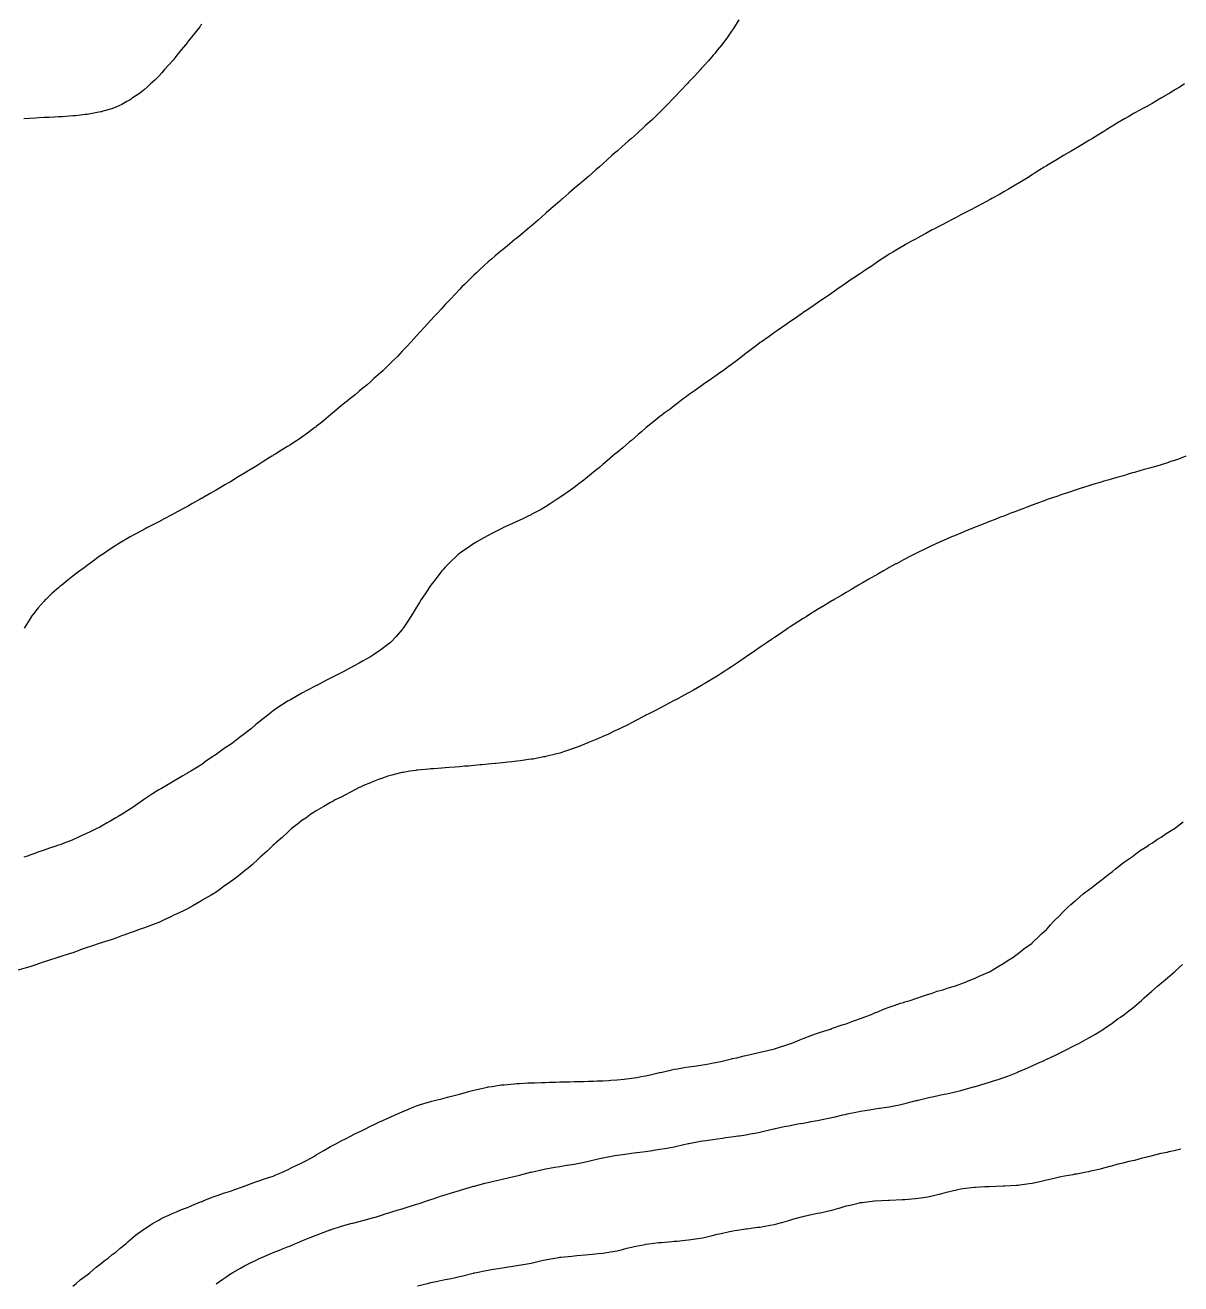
# Model space of a CAD drawing. Extents: x -717078 to -715000, y -984629 to -984000.
# Drawn here: x -715870.8 to -715790.1, y -984176.3 to -984088.4 of the extents above; entities that cross this region are included whole.
import ezdxf

# ---------------------------------------------------------------- set-up
doc = ezdxf.new("R2010")
doc.units = 0
doc.layers.add('buffer_B2_0_1_clip', color=7, linetype='Continuous')

msp = doc.modelspace()

# ---------------------------------------------------------------- linework, layer by layer
at = {"layer": 'buffer_B2_0_1_clip'}
for points in [[(-715858.5, -984088.328), (-715858.576, -984088.424), (-715858.638, -984088.5), (-715859.013, -984088.987), (-715859.12, -984089.12), (-715859.425, -984089.5), (-715859.457, -984089.543), (-715859.5, -984089.599), (-715859.899, -984090.101), (-715860.233, -984090.5), (-715860.349, -984090.651), (-715860.5, -984090.833), (-715860.809, -984091.191), (-715861.099, -984091.5), (-715861.282, -984091.718), (-715861.5, -984091.95), (-715861.774, -984092.226), (-715862.078, -984092.5), (-715862.288, -984092.712), (-715862.5, -984092.899), (-715862.837, -984093.163), (-715863.35, -984093.5), (-715863.436, -984093.564), (-715863.5, -984093.604), (-715863.725, -984093.725), (-715864.075, -984093.925), (-715864.5, -984094.121), (-715864.773, -984094.227), (-715865.409, -984094.409), (-715865.5, -984094.44), (-715865.547, -984094.453), (-715865.808, -984094.5), (-715866.385, -984094.615), (-715866.5, -984094.628), (-715866.637, -984094.637), (-715867.279, -984094.721), (-715867.5, -984094.734), (-715867.743, -984094.743), (-715868.212, -984094.788), (-715868.5, -984094.797), (-715868.808, -984094.808), (-715869.16, -984094.84), (-715869.5, -984094.851), (-715869.866, -984094.866), (-715870.111, -984094.889), (-715870.5, -984094.904), (-715870.926, -984094.926)], [(-715820.983, -984088.017), (-715821.287, -984088.5), (-715821.369, -984088.631), (-715821.5, -984088.818), (-715821.775, -984089.225), (-715821.977, -984089.5), (-715822.205, -984089.795), (-715822.5, -984090.148), (-715822.655, -984090.345), (-715822.785, -984090.5), (-715823.121, -984090.879), (-715823.5, -984091.295), (-715823.595, -984091.405), (-715823.679, -984091.5), (-715824.073, -984091.927), (-715824.5, -984092.386), (-715824.554, -984092.446), (-715824.603, -984092.5), (-715825.036, -984092.964), (-715825.5, -984093.452), (-715825.523, -984093.477), (-715825.545, -984093.5), (-715826.017, -984093.983), (-715826.5, -984094.466), (-715826.517, -984094.483), (-715826.535, -984094.5), (-715827.027, -984094.973), (-715827.5, -984095.409), (-715827.547, -984095.453), (-715827.598, -984095.5), (-715828.073, -984095.927), (-715828.5, -984096.3), (-715828.605, -984096.395), (-715828.723, -984096.5), (-715829.134, -984096.866), (-715829.5, -984097.186), (-715829.664, -984097.336), (-715829.85, -984097.5), (-715830.192, -984097.808), (-715830.5, -984098.074), (-715830.722, -984098.278), (-715830.976, -984098.5), (-715831.255, -984098.745), (-715831.5, -984098.952), (-715831.789, -984099.211), (-715832.128, -984099.5), (-715832.329, -984099.671), (-715832.5, -984099.81), (-715832.866, -984100.134), (-715833.294, -984100.5), (-715833.405, -984100.595), (-715833.5, -984100.676), (-715833.935, -984101.065), (-715834.438, -984101.5), (-715834.47, -984101.53), (-715834.5, -984101.555), (-715834.999, -984102.001), (-715835.011, -984102.011), (-715835.5, -984102.427), (-715835.539, -984102.461), (-715835.585, -984102.5), (-715836.08, -984102.92), (-715836.5, -984103.26), (-715836.629, -984103.371), (-715836.789, -984103.5), (-715837.18, -984103.82), (-715837.5, -984104.074), (-715837.729, -984104.271), (-715838.002, -984104.5), (-715838.27, -984104.73), (-715838.5, -984104.925), (-715838.8, -984105.2), (-715839.132, -984105.5), (-715839.32, -984105.68), (-715839.5, -984105.849), (-715839.824, -984106.176), (-715840.155, -984106.5), (-715840.324, -984106.676), (-715840.5, -984106.852), (-715840.811, -984107.189), (-715841.112, -984107.5), (-715841.298, -984107.702), (-715841.5, -984107.911), (-715841.779, -984108.221), (-715842.041, -984108.5), (-715842.259, -984108.741), (-715842.5, -984108.994), (-715842.737, -984109.263), (-715842.958, -984109.5), (-715843.215, -984109.785), (-715843.5, -984110.087), (-715843.694, -984110.306), (-715843.875, -984110.5), (-715844.174, -984110.826), (-715844.5, -984111.167), (-715844.659, -984111.341), (-715844.815, -984111.5), (-715845.153, -984111.847), (-715845.5, -984112.181), (-715845.659, -984112.341), (-715845.829, -984112.5), (-715846.177, -984112.823), (-715846.5, -984113.1), (-715846.708, -984113.292), (-715846.95, -984113.5), (-715847.248, -984113.752), (-715847.5, -984113.955), (-715847.794, -984114.206), (-715848.159, -984114.5), (-715848.347, -984114.653), (-715848.5, -984114.77), (-715848.896, -984115.104), (-715849.377, -984115.5), (-715849.5, -984115.605), (-715849.984, -984116.016), (-715850.141, -984116.141), (-715850.5, -984116.43), (-715850.539, -984116.461), (-715850.591, -984116.5), (-715851.105, -984116.895), (-715851.5, -984117.17), (-715851.695, -984117.305), (-715851.999, -984117.5), (-715852.303, -984117.697), (-715852.5, -984117.813), (-715852.92, -984118.08), (-715853.327, -984118.327), (-715853.5, -984118.433), (-715853.541, -984118.459), (-715853.608, -984118.5), (-715854.152, -984118.848), (-715854.5, -984119.067), (-715854.768, -984119.232), (-715855.219, -984119.5), (-715855.391, -984119.609), (-715855.5, -984119.675), (-715855.947, -984119.947), (-715856.013, -984119.987), (-715856.5, -984120.28), (-715856.639, -984120.361), (-715856.883, -984120.5), (-715857.266, -984120.734), (-715857.5, -984120.878), (-715857.897, -984121.103), (-715858.362, -984121.362), (-715858.5, -984121.44), (-715858.54, -984121.46), (-715858.614, -984121.5), (-715859.18, -984121.82), (-715859.5, -984122.002), (-715859.825, -984122.175), (-715860.428, -984122.5), (-715860.474, -984122.526), (-715860.5, -984122.542), (-715860.591, -984122.591), (-715861.122, -984122.878), (-715861.5, -984123.08), (-715861.777, -984123.223), (-715862.324, -984123.5), (-715862.438, -984123.562), (-715862.5, -984123.595), (-715862.707, -984123.707), (-715863.088, -984123.912), (-715863.5, -984124.135), (-715863.733, -984124.267), (-715864.134, -984124.5), (-715864.36, -984124.64), (-715864.5, -984124.731), (-715864.963, -984125.037), (-715865.188, -984125.188), (-715865.5, -984125.397), (-715865.561, -984125.439), (-715865.65, -984125.5), (-715866.139, -984125.861), (-715866.5, -984126.123), (-715866.716, -984126.284), (-715867.008, -984126.5), (-715867.285, -984126.715), (-715867.5, -984126.878), (-715867.845, -984127.155), (-715868.277, -984127.5), (-715868.4, -984127.6), (-715868.5, -984127.681), (-715868.93, -984128.07), (-715869.386, -984128.5), (-715869.444, -984128.556), (-715869.5, -984128.614), (-715869.913, -984129.087), (-715870.246, -984129.5), (-715870.353, -984129.647), (-715870.5, -984129.871), (-715870.744, -984130.256), (-715870.885, -984130.5)], [(-715789.883, -984092.5), (-715790.258, -984092.742), (-715790.5, -984092.896), (-715790.875, -984093.125), (-715791.475, -984093.475), (-715791.5, -984093.49), (-715791.506, -984093.494), (-715791.518, -984093.5), (-715792.138, -984093.862), (-715792.5, -984094.064), (-715792.779, -984094.221), (-715793.294, -984094.5), (-715793.426, -984094.574), (-715793.5, -984094.613), (-715793.773, -984094.773), (-715794.059, -984094.941), (-715794.5, -984095.196), (-715794.689, -984095.311), (-715795.006, -984095.5), (-715795.308, -984095.692), (-715795.5, -984095.811), (-715795.925, -984096.075), (-715796.298, -984096.298), (-715796.5, -984096.42), (-715796.55, -984096.45), (-715796.634, -984096.5), (-715797.169, -984096.831), (-715797.5, -984097.024), (-715797.797, -984097.203), (-715798.317, -984097.5), (-715798.432, -984097.568), (-715798.5, -984097.606), (-715798.77, -984097.77), (-715799.056, -984097.944), (-715799.5, -984098.209), (-715799.679, -984098.321), (-715799.973, -984098.5), (-715800.293, -984098.707), (-715800.5, -984098.838), (-715800.906, -984099.094), (-715801.378, -984099.378), (-715801.5, -984099.452), (-715801.53, -984099.47), (-715801.581, -984099.5), (-715802.153, -984099.847), (-715802.5, -984100.045), (-715802.79, -984100.21), (-715803.331, -984100.5), (-715803.439, -984100.561), (-715803.5, -984100.592), (-715803.7, -984100.7), (-715804.087, -984100.913), (-715804.5, -984101.128), (-715804.741, -984101.259), (-715805.21, -984101.5), (-715805.399, -984101.601), (-715805.5, -984101.651), (-715805.82, -984101.82), (-715806.054, -984101.946), (-715806.5, -984102.174), (-715806.712, -984102.288), (-715807.125, -984102.5), (-715807.369, -984102.631), (-715807.5, -984102.696), (-715807.933, -984102.933), (-715808.019, -984102.981), (-715808.5, -984103.235), (-715808.669, -984103.331), (-715808.977, -984103.5), (-715809.309, -984103.691), (-715809.5, -984103.794), (-715809.939, -984104.061), (-715810.241, -984104.241), (-715810.5, -984104.396), (-715810.563, -984104.437), (-715810.663, -984104.5), (-715811.163, -984104.837), (-715811.5, -984105.058), (-715811.763, -984105.237), (-715812.164, -984105.5), (-715812.362, -984105.638), (-715812.5, -984105.727), (-715812.957, -984106.043), (-715813.211, -984106.211), (-715813.5, -984106.404), (-715813.556, -984106.444), (-715813.64, -984106.5), (-715814.144, -984106.856), (-715814.5, -984107.101), (-715814.734, -984107.266), (-715815.084, -984107.5), (-715815.329, -984107.671), (-715815.5, -984107.782), (-715815.923, -984108.077), (-715816.388, -984108.388), (-715816.5, -984108.464), (-715816.521, -984108.479), (-715816.553, -984108.5), (-715817.106, -984108.894), (-715817.5, -984109.165), (-715817.695, -984109.305), (-715817.984, -984109.5), (-715818.286, -984109.714), (-715818.5, -984109.855), (-715818.874, -984110.126), (-715819.413, -984110.5), (-715819.463, -984110.537), (-715819.5, -984110.563), (-715819.769, -984110.769), (-715820.03, -984110.97), (-715820.5, -984111.323), (-715820.6, -984111.4), (-715820.735, -984111.5), (-715821.163, -984111.837), (-715821.5, -984112.091), (-715821.734, -984112.266), (-715822.071, -984112.5), (-715822.318, -984112.682), (-715822.5, -984112.805), (-715822.907, -984113.093), (-715823.477, -984113.477), (-715823.5, -984113.493), (-715823.504, -984113.496), (-715823.511, -984113.5), (-715824.081, -984113.919), (-715824.5, -984114.221), (-715824.661, -984114.339), (-715824.886, -984114.5), (-715825.231, -984114.769), (-715825.5, -984114.973), (-715825.798, -984115.202), (-715826.202, -984115.5), (-715826.367, -984115.633), (-715826.5, -984115.733), (-715826.923, -984116.077), (-715827.46, -984116.5), (-715827.481, -984116.519), (-715827.5, -984116.535), (-715827.769, -984116.769), (-715828.016, -984116.984), (-715828.5, -984117.388), (-715828.56, -984117.44), (-715828.633, -984117.5), (-715829.095, -984117.905), (-715829.5, -984118.237), (-715829.641, -984118.359), (-715829.811, -984118.5), (-715830.181, -984118.819), (-715830.5, -984119.083), (-715830.725, -984119.275), (-715831, -984119.5), (-715831.271, -984119.729), (-715831.823, -984120.177), (-715832.254, -984120.5), (-715832.393, -984120.607), (-715832.5, -984120.681), (-715832.976, -984121.024), (-715833.128, -984121.128), (-715833.5, -984121.384), (-715833.569, -984121.431), (-715833.676, -984121.5), (-715834.173, -984121.827), (-715834.5, -984122.032), (-715834.794, -984122.206), (-715835.347, -984122.5), (-715835.446, -984122.554), (-715835.5, -984122.58), (-715835.651, -984122.651), (-715836.117, -984122.883), (-715836.5, -984123.048), (-715836.801, -984123.199), (-715837.464, -984123.5), (-715837.488, -984123.512), (-715837.5, -984123.517), (-715837.534, -984123.534), (-715838.146, -984123.854), (-715838.5, -984124.025), (-715838.798, -984124.202), (-715839.329, -984124.5), (-715839.436, -984124.564), (-715839.5, -984124.601), (-715839.847, -984124.847), (-715840.026, -984124.974), (-715840.5, -984125.297), (-715840.61, -984125.39), (-715840.739, -984125.5), (-715841.128, -984125.872), (-715841.5, -984126.238), (-715841.624, -984126.376), (-715841.736, -984126.5), (-715842.063, -984126.937), (-715842.5, -984127.497), (-715842.501, -984127.499), (-715842.502, -984127.5), (-715842.507, -984127.507), (-715842.901, -984128.099), (-715843.171, -984128.5), (-715843.295, -984128.705), (-715843.5, -984129.041), (-715843.675, -984129.325), (-715843.788, -984129.5), (-715844.057, -984129.943), (-715844.283, -984130.283), (-715844.424, -984130.5), (-715844.456, -984130.544), (-715844.5, -984130.599), (-715844.919, -984131.081), (-715845.316, -984131.5), (-715845.415, -984131.585), (-715845.5, -984131.654), (-715845.989, -984132.011), (-715846.06, -984132.06), (-715846.5, -984132.364), (-715846.581, -984132.419), (-715846.706, -984132.5), (-715847.22, -984132.78), (-715847.5, -984132.941), (-715847.863, -984133.137), (-715848.465, -984133.465), (-715848.5, -984133.484), (-715848.51, -984133.49), (-715848.528, -984133.5), (-715849.177, -984133.823), (-715849.5, -984133.997), (-715849.833, -984134.167), (-715850.464, -984134.5), (-715850.488, -984134.512), (-715850.5, -984134.517), (-715850.536, -984134.536), (-715851.151, -984134.849), (-715851.5, -984135.043), (-715851.794, -984135.206), (-715852.294, -984135.5), (-715852.429, -984135.571), (-715852.5, -984135.611), (-715852.812, -984135.812), (-715853.043, -984135.957), (-715853.5, -984136.281), (-715853.627, -984136.373), (-715853.783, -984136.5), (-715854.191, -984136.809), (-715854.5, -984137.073), (-715854.738, -984137.262), (-715855.017, -984137.5), (-715855.29, -984137.71), (-715855.5, -984137.885), (-715855.855, -984138.145), (-715856.322, -984138.5), (-715856.43, -984138.57), (-715856.5, -984138.619), (-715856.872, -984138.872), (-715857.025, -984138.975), (-715857.5, -984139.323), (-715857.605, -984139.395), (-715857.749, -984139.5), (-715858.2, -984139.8), (-715858.5, -984140.013), (-715858.799, -984140.201), (-715859.268, -984140.5), (-715859.415, -984140.585), (-715859.5, -984140.634), (-715859.821, -984140.821), (-715860.048, -984140.952), (-715860.5, -984141.222), (-715860.674, -984141.326), (-715860.967, -984141.5), (-715861.309, -984141.691), (-715861.5, -984141.796), (-715861.929, -984142.071), (-715862.357, -984142.357), (-715862.5, -984142.452), (-715862.529, -984142.471), (-715862.569, -984142.5), (-715863.121, -984142.879), (-715863.5, -984143.141), (-715863.717, -984143.283), (-715864.06, -984143.5), (-715864.336, -984143.664), (-715864.5, -984143.758), (-715864.971, -984144.029), (-715865.106, -984144.106), (-715865.5, -984144.331), (-715865.61, -984144.39), (-715865.825, -984144.5), (-715866.279, -984144.721), (-715866.5, -984144.824), (-715866.962, -984145.038), (-715867.103, -984145.103), (-715867.5, -984145.286), (-715867.652, -984145.348), (-715868.048, -984145.5), (-715868.377, -984145.623), (-715868.5, -984145.666), (-715868.748, -984145.748), (-715869.124, -984145.876), (-715869.5, -984145.996), (-715869.87, -984146.13), (-715870.282, -984146.282), (-715870.5, -984146.362), (-715870.603, -984146.397), (-715870.912, -984146.5)], [(-715789.775, -984118.5), (-715790.302, -984118.698), (-715790.5, -984118.764), (-715790.893, -984118.893), (-715791.051, -984118.949), (-715791.5, -984119.087), (-715791.815, -984119.185), (-715792.325, -984119.325), (-715792.5, -984119.377), (-715792.594, -984119.406), (-715792.934, -984119.5), (-715793.371, -984119.629), (-715793.5, -984119.662), (-715793.729, -984119.729), (-715794.144, -984119.856), (-715794.5, -984119.954), (-715794.92, -984120.08), (-715795.14, -984120.14), (-715795.5, -984120.243), (-715795.695, -984120.305), (-715796.369, -984120.5), (-715796.468, -984120.532), (-715796.5, -984120.541), (-715796.56, -984120.56), (-715797.221, -984120.779), (-715797.5, -984120.865), (-715797.973, -984121.027), (-715798.053, -984121.053), (-715798.5, -984121.2), (-715798.721, -984121.279), (-715799.386, -984121.5), (-715799.47, -984121.53), (-715799.5, -984121.541), (-715799.564, -984121.564), (-715800.195, -984121.805), (-715800.5, -984121.912), (-715800.923, -984122.077), (-715801.164, -984122.164), (-715801.5, -984122.29), (-715801.651, -984122.349), (-715802.06, -984122.5), (-715802.374, -984122.626), (-715802.5, -984122.672), (-715802.784, -984122.784), (-715803.091, -984122.909), (-715803.5, -984123.063), (-715803.81, -984123.19), (-715804.421, -984123.421), (-715804.5, -984123.452), (-715804.534, -984123.466), (-715804.619, -984123.5), (-715805.236, -984123.764), (-715805.5, -984123.868), (-715805.942, -984124.058), (-715806.136, -984124.136), (-715806.5, -984124.286), (-715806.646, -984124.354), (-715806.983, -984124.5), (-715807.336, -984124.664), (-715807.5, -984124.735), (-715807.96, -984124.96), (-715808.013, -984124.987), (-715808.5, -984125.215), (-715808.686, -984125.314), (-715809.064, -984125.5), (-715809.347, -984125.653), (-715809.5, -984125.73), (-715809.993, -984126.007), (-715810.021, -984126.021), (-715810.5, -984126.276), (-715810.641, -984126.359), (-715810.901, -984126.5), (-715811.277, -984126.723), (-715811.5, -984126.845), (-715811.911, -984127.089), (-715812.305, -984127.305), (-715812.5, -984127.414), (-715812.553, -984127.447), (-715812.647, -984127.5), (-715813.177, -984127.823), (-715813.5, -984128.005), (-715813.805, -984128.195), (-715814.34, -984128.5), (-715814.439, -984128.561), (-715814.5, -984128.595), (-715814.752, -984128.752), (-715815.055, -984128.945), (-715815.5, -984129.204), (-715815.679, -984129.321), (-715815.978, -984129.5), (-715816.295, -984129.705), (-715816.5, -984129.826), (-715816.904, -984130.096), (-715817.41, -984130.41), (-715817.5, -984130.467), (-715817.52, -984130.48), (-715817.55, -984130.5), (-715818.109, -984130.891), (-715818.5, -984131.148), (-715818.706, -984131.294), (-715819.019, -984131.5), (-715819.299, -984131.701), (-715819.5, -984131.834), (-715819.889, -984132.111), (-715820.479, -984132.5), (-715820.491, -984132.509), (-715820.5, -984132.514), (-715820.548, -984132.548), (-715821.078, -984132.922), (-715821.5, -984133.199), (-715821.681, -984133.319), (-715821.971, -984133.5), (-715822.287, -984133.713), (-715822.5, -984133.846), (-715822.901, -984134.099), (-715823.369, -984134.369), (-715823.5, -984134.446), (-715823.534, -984134.466), (-715823.594, -984134.5), (-715824.163, -984134.837), (-715824.5, -984135.019), (-715824.808, -984135.192), (-715825.402, -984135.5), (-715825.465, -984135.535), (-715825.5, -984135.553), (-715825.613, -984135.613), (-715826.114, -984135.886), (-715826.5, -984136.082), (-715826.773, -984136.227), (-715827.316, -984136.5), (-715827.436, -984136.564), (-715827.5, -984136.597), (-715827.704, -984136.704), (-715828.09, -984136.91), (-715828.5, -984137.115), (-715828.754, -984137.246), (-715829.283, -984137.5), (-715829.427, -984137.573), (-715829.5, -984137.609), (-715829.706, -984137.706), (-715830.101, -984137.899), (-715830.5, -984138.076), (-715830.794, -984138.206), (-715831.481, -984138.481), (-715831.5, -984138.489), (-715831.508, -984138.492), (-715831.528, -984138.5), (-715832.218, -984138.782), (-715832.5, -984138.888), (-715832.953, -984139.047), (-715833.09, -984139.09), (-715833.5, -984139.225), (-715833.713, -984139.287), (-715834.468, -984139.468), (-715834.5, -984139.476), (-715834.519, -984139.481), (-715834.623, -984139.5), (-715835.359, -984139.641), (-715835.5, -984139.661), (-715835.682, -984139.682), (-715836.231, -984139.769), (-715836.5, -984139.798), (-715836.833, -984139.833), (-715837.127, -984139.873), (-715837.5, -984139.91), (-715837.955, -984139.955), (-715838.035, -984139.965), (-715838.5, -984140.008), (-715838.949, -984140.051), (-715839.057, -984140.057), (-715839.5, -984140.096), (-715839.869, -984140.131), (-715840.146, -984140.146), (-715840.5, -984140.177), (-715840.794, -984140.206), (-715841.229, -984140.229), (-715841.5, -984140.253), (-715841.722, -984140.278), (-715842.316, -984140.316), (-715842.5, -984140.334), (-715842.646, -984140.354), (-715843.421, -984140.421), (-715843.5, -984140.431), (-715843.558, -984140.442), (-715843.976, -984140.5), (-715844.426, -984140.574), (-715844.5, -984140.583), (-715844.609, -984140.609), (-715845.228, -984140.772), (-715845.5, -984140.832), (-715845.984, -984141.016), (-715846.033, -984141.033), (-715846.5, -984141.205), (-715846.705, -984141.295), (-715847.212, -984141.5), (-715847.402, -984141.598), (-715847.5, -984141.639), (-715847.797, -984141.797), (-715848.058, -984141.942), (-715848.5, -984142.159), (-715848.72, -984142.28), (-715849.176, -984142.5), (-715849.379, -984142.621), (-715849.5, -984142.678), (-715849.966, -984142.966), (-715850.008, -984142.992), (-715850.5, -984143.268), (-715850.64, -984143.36), (-715850.876, -984143.5), (-715851.235, -984143.765), (-715851.5, -984143.926), (-715851.815, -984144.185), (-715852.229, -984144.5), (-715852.359, -984144.641), (-715852.5, -984144.764), (-715852.87, -984145.13), (-715853.322, -984145.5), (-715853.411, -984145.589), (-715853.5, -984145.661), (-715853.923, -984146.077), (-715854.414, -984146.5), (-715854.454, -984146.546), (-715854.5, -984146.587), (-715854.966, -984147.034), (-715855.263, -984147.263), (-715855.5, -984147.45), (-715855.527, -984147.473), (-715855.564, -984147.5), (-715856.081, -984147.919), (-715856.5, -984148.219), (-715856.661, -984148.339), (-715856.9, -984148.5), (-715857.242, -984148.758), (-715857.5, -984148.929), (-715857.845, -984149.155), (-715858.457, -984149.5), (-715858.483, -984149.517), (-715858.5, -984149.526), (-715858.561, -984149.561), (-715859.111, -984149.889), (-715859.5, -984150.097), (-715859.764, -984150.236), (-715860.338, -984150.5), (-715860.444, -984150.556), (-715860.5, -984150.58), (-715860.652, -984150.652), (-715861.118, -984150.882), (-715861.5, -984151.051), (-715861.817, -984151.183), (-715862.382, -984151.382), (-715862.5, -984151.427), (-715862.553, -984151.447), (-715862.715, -984151.5), (-715863.289, -984151.711), (-715863.5, -984151.776), (-715863.944, -984151.944), (-715864.024, -984151.976), (-715864.5, -984152.148), (-715864.76, -984152.24), (-715865.456, -984152.456), (-715865.5, -984152.471), (-715865.522, -984152.478), (-715865.594, -984152.5), (-715866.266, -984152.734), (-715866.5, -984152.803), (-715866.978, -984152.978), (-715867.01, -984152.99), (-715867.5, -984153.165), (-715867.749, -984153.251), (-715868.475, -984153.475), (-715868.5, -984153.483), (-715868.513, -984153.487), (-715868.556, -984153.5), (-715869.26, -984153.74), (-715869.5, -984153.81), (-715869.976, -984153.976), (-715870.011, -984153.989), (-715870.5, -984154.154), (-715870.765, -984154.235), (-715871.405, -984154.405)], [(-715867.5, -984176.463), (-715867.268, -984176.268), (-715866.979, -984176.021), (-715866.5, -984175.671), (-715866.406, -984175.594), (-715866.277, -984175.5), (-715865.866, -984175.134), (-715865.5, -984174.857), (-715865.306, -984174.694), (-715865.032, -984174.5), (-715864.747, -984174.253), (-715864.5, -984174.077), (-715864.192, -984173.808), (-715863.799, -984173.5), (-715863.653, -984173.347), (-715863.5, -984173.217), (-715863.117, -984172.883), (-715862.558, -984172.5), (-715862.525, -984172.475), (-715862.5, -984172.46), (-715862.385, -984172.385), (-715861.926, -984172.074), (-715861.5, -984171.837), (-715861.285, -984171.715), (-715860.797, -984171.5), (-715860.598, -984171.402), (-715860.5, -984171.366), (-715860.268, -984171.268), (-715859.902, -984171.098), (-715859.5, -984170.953), (-715859.189, -984170.811), (-715858.573, -984170.573), (-715858.5, -984170.542), (-715858.47, -984170.53), (-715858.386, -984170.5), (-715857.761, -984170.239), (-715857.5, -984170.155), (-715857.017, -984169.983), (-715856.97, -984169.97), (-715856.5, -984169.821), (-715856.267, -984169.733), (-715855.575, -984169.5), (-715855.523, -984169.477), (-715855.5, -984169.47), (-715855.453, -984169.453), (-715854.8, -984169.2), (-715854.5, -984169.106), (-715854.056, -984168.944), (-715853.896, -984168.896), (-715853.5, -984168.764), (-715853.316, -984168.684), (-715852.855, -984168.5), (-715852.621, -984168.379), (-715852.5, -984168.326), (-715852.153, -984168.153), (-715851.952, -984168.048), (-715851.5, -984167.842), (-715851.276, -984167.724), (-715850.833, -984167.5), (-715850.632, -984167.368), (-715850.5, -984167.29), (-715850.007, -984166.993), (-715849.978, -984166.978), (-715849.5, -984166.708), (-715849.363, -984166.637), (-715849.078, -984166.5), (-715848.713, -984166.287), (-715848.5, -984166.181), (-715848.053, -984165.947), (-715847.849, -984165.849), (-715847.5, -984165.676), (-715847.381, -984165.619), (-715847.11, -984165.5), (-715846.709, -984165.291), (-715846.5, -984165.196), (-715846.034, -984164.966), (-715845.909, -984164.909), (-715845.5, -984164.716), (-715845.351, -984164.649), (-715844.984, -984164.5), (-715844.659, -984164.341), (-715844.5, -984164.275), (-715844.111, -984164.111), (-715843.956, -984164.044), (-715843.5, -984163.862), (-715843.23, -984163.77), (-715842.586, -984163.586), (-715842.5, -984163.559), (-715842.454, -984163.546), (-715842.254, -984163.5), (-715841.66, -984163.34), (-715841.5, -984163.306), (-715841.242, -984163.242), (-715840.861, -984163.139), (-715840.5, -984163.056), (-715840.071, -984162.929), (-715839.871, -984162.871), (-715839.5, -984162.762), (-715839.289, -984162.711), (-715838.551, -984162.551), (-715838.5, -984162.539), (-715838.467, -984162.533), (-715838.22, -984162.5), (-715837.598, -984162.402), (-715837.5, -984162.391), (-715837.383, -984162.383), (-715836.684, -984162.316), (-715836.5, -984162.305), (-715836.298, -984162.298), (-715835.737, -984162.263), (-715835.5, -984162.255), (-715835.249, -984162.249), (-715834.773, -984162.227), (-715834.5, -984162.221), (-715834.216, -984162.216), (-715833.8, -984162.2), (-715833.5, -984162.195), (-715833.19, -984162.19), (-715832.823, -984162.177), (-715832.5, -984162.172), (-715832.164, -984162.164), (-715831.848, -984162.152), (-715831.5, -984162.144), (-715831.132, -984162.132), (-715830.881, -984162.119), (-715830.5, -984162.106), (-715830.081, -984162.081), (-715829.93, -984162.07), (-715829.5, -984162.045), (-715829.009, -984161.991), (-715828.99, -984161.99), (-715828.5, -984161.938), (-715828.127, -984161.873), (-715827.823, -984161.823), (-715827.5, -984161.768), (-715827.283, -984161.717), (-715826.541, -984161.541), (-715826.5, -984161.531), (-715826.474, -984161.526), (-715826.34, -984161.5), (-715825.663, -984161.337), (-715825.5, -984161.304), (-715825.269, -984161.269), (-715824.812, -984161.188), (-715824.5, -984161.143), (-715824.083, -984161.083), (-715823.94, -984161.06), (-715823.5, -984160.999), (-715823.078, -984160.922), (-715822.89, -984160.89), (-715822.5, -984160.821), (-715822.241, -984160.759), (-715821.605, -984160.605), (-715821.5, -984160.58), (-715821.435, -984160.565), (-715821.125, -984160.5), (-715820.631, -984160.369), (-715820.5, -984160.34), (-715820.297, -984160.297), (-715819.816, -984160.184), (-715819.5, -984160.122), (-715819.002, -984159.998), (-715818.997, -984159.997), (-715818.5, -984159.879), (-715818.214, -984159.786), (-715817.58, -984159.58), (-715817.5, -984159.554), (-715817.46, -984159.54), (-715817.335, -984159.5), (-715816.744, -984159.256), (-715816.5, -984159.168), (-715816.019, -984158.981), (-715815.958, -984158.958), (-715815.5, -984158.785), (-715815.288, -984158.712), (-715814.603, -984158.5), (-715814.529, -984158.471), (-715814.5, -984158.462), (-715814.443, -984158.443), (-715813.786, -984158.214), (-715813.5, -984158.127), (-715813.044, -984157.956), (-715812.905, -984157.905), (-715812.5, -984157.755), (-715812.314, -984157.686), (-715811.789, -984157.5), (-715811.589, -984157.411), (-715811.5, -984157.376), (-715811.291, -984157.291), (-715810.882, -984157.118), (-715810.5, -984156.968), (-715810.155, -984156.845), (-715809.703, -984156.703), (-715809.5, -984156.635), (-715809.398, -984156.602), (-715809.036, -984156.5), (-715808.635, -984156.365), (-715808.5, -984156.327), (-715808.236, -984156.236), (-715807.888, -984156.112), (-715807.5, -984155.984), (-715807.136, -984155.864), (-715806.753, -984155.753), (-715806.5, -984155.674), (-715806.37, -984155.63), (-715805.937, -984155.5), (-715805.615, -984155.385), (-715805.5, -984155.35), (-715805.243, -984155.243), (-715804.902, -984155.098), (-715804.5, -984154.936), (-715804.202, -984154.798), (-715803.501, -984154.5), (-715803.5, -984154.5), (-715803.5, -984154.5), (-715803.499, -984154.499), (-715802.88, -984154.12), (-715802.5, -984153.903), (-715802.257, -984153.743), (-715801.858, -984153.5), (-715801.661, -984153.339), (-715801.5, -984153.225), (-715801.1, -984152.9), (-715800.517, -984152.5), (-715800.508, -984152.492), (-715800.5, -984152.486), (-715800.009, -984151.991), (-715799.861, -984151.861), (-715799.5, -984151.542), (-715799.48, -984151.52), (-715799.457, -984151.5), (-715799.22, -984151.22), (-715799.02, -984150.98), (-715798.513, -984150.5), (-715798.507, -984150.493), (-715798.5, -984150.487), (-715798.017, -984149.983), (-715797.812, -984149.812), (-715797.5, -984149.546), (-715797.476, -984149.524), (-715797.447, -984149.5), (-715796.944, -984149.056), (-715796.5, -984148.734), (-715796.373, -984148.627), (-715796.199, -984148.5), (-715795.815, -984148.185), (-715795.5, -984147.96), (-715795.247, -984147.753), (-715794.898, -984147.5), (-715794.684, -984147.316), (-715794.5, -984147.18), (-715794.124, -984146.876), (-715793.58, -984146.5), (-715793.536, -984146.464), (-715793.5, -984146.439), (-715793.271, -984146.271), (-715792.962, -984146.038), (-715792.5, -984145.75), (-715792.354, -984145.646), (-715792.116, -984145.5), (-715791.756, -984145.244), (-715791.5, -984145.09), (-715791.154, -984144.846), (-715790.579, -984144.5), (-715790.534, -984144.466), (-715790.5, -984144.446), (-715790.244, -984144.244), (-715789.973, -984144.027)], [(-715857.5, -984176.294), (-715857.033, -984175.967), (-715856.825, -984175.825), (-715856.5, -984175.601), (-715856.437, -984175.563), (-715856.334, -984175.5), (-715855.802, -984175.198), (-715855.5, -984175.032), (-715855.147, -984174.853), (-715854.566, -984174.566), (-715854.5, -984174.533), (-715854.477, -984174.523), (-715854.427, -984174.5), (-715853.774, -984174.226), (-715853.5, -984174.114), (-715853.062, -984173.938), (-715852.857, -984173.857), (-715852.5, -984173.715), (-715852.348, -984173.652), (-715851.994, -984173.5), (-715851.645, -984173.355), (-715851.5, -984173.293), (-715851.155, -984173.155), (-715850.933, -984173.067), (-715850.5, -984172.893), (-715850.214, -984172.786), (-715849.522, -984172.522), (-715849.5, -984172.514), (-715849.489, -984172.511), (-715849.456, -984172.5), (-715848.729, -984172.271), (-715848.5, -984172.199), (-715848.088, -984172.088), (-715847.949, -984172.051), (-715847.5, -984171.931), (-715847.159, -984171.841), (-715846.726, -984171.726), (-715846.5, -984171.666), (-715846.371, -984171.629), (-715845.951, -984171.5), (-715845.61, -984171.39), (-715845.5, -984171.353), (-715845.288, -984171.288), (-715844.848, -984171.152), (-715844.5, -984171.045), (-715844.083, -984170.917), (-715843.844, -984170.844), (-715843.5, -984170.739), (-715843.32, -984170.68), (-715842.788, -984170.5), (-715842.576, -984170.424), (-715842.5, -984170.397), (-715842.348, -984170.348), (-715841.824, -984170.176), (-715841.5, -984170.074), (-715841.058, -984169.942), (-715840.894, -984169.894), (-715840.5, -984169.777), (-715840.286, -984169.714), (-715839.59, -984169.5), (-715839.522, -984169.478), (-715839.5, -984169.471), (-715839.461, -984169.461), (-715838.734, -984169.266), (-715838.5, -984169.206), (-715838.12, -984169.12), (-715837.926, -984169.074), (-715837.5, -984168.98), (-715837.11, -984168.89), (-715836.827, -984168.827), (-715836.5, -984168.752), (-715836.299, -984168.701), (-715835.535, -984168.5), (-715835.508, -984168.492), (-715835.5, -984168.49), (-715835.488, -984168.488), (-715834.691, -984168.309), (-715834.5, -984168.27), (-715834.223, -984168.223), (-715833.846, -984168.154), (-715833.5, -984168.096), (-715833.014, -984168.014), (-715832.99, -984168.01), (-715832.5, -984167.928), (-715832.142, -984167.858), (-715831.79, -984167.79), (-715831.5, -984167.734), (-715831.31, -984167.69), (-715830.503, -984167.5), (-715830.501, -984167.499), (-715830.5, -984167.499), (-715830.499, -984167.499), (-715829.662, -984167.338), (-715829.5, -984167.309), (-715829.278, -984167.278), (-715828.794, -984167.206), (-715828.5, -984167.166), (-715828.118, -984167.118), (-715827.91, -984167.09), (-715827.5, -984167.04), (-715827.027, -984166.973), (-715826.963, -984166.963), (-715826.5, -984166.898), (-715826.162, -984166.838), (-715825.764, -984166.764), (-715825.5, -984166.717), (-715825.321, -984166.679), (-715824.54, -984166.5), (-715824.507, -984166.493), (-715824.5, -984166.491), (-715824.489, -984166.489), (-715823.666, -984166.334), (-715823.5, -984166.303), (-715823.271, -984166.271), (-715822.799, -984166.201), (-715822.5, -984166.158), (-715822.108, -984166.108), (-715821.917, -984166.083), (-715821.5, -984166.03), (-715821.037, -984165.963), (-715820.951, -984165.951), (-715820.5, -984165.886), (-715820.174, -984165.826), (-715819.745, -984165.745), (-715819.5, -984165.699), (-715819.337, -984165.663), (-715818.657, -984165.5), (-715818.53, -984165.47), (-715818.5, -984165.462), (-715818.452, -984165.452), (-715817.709, -984165.291), (-715817.5, -984165.247), (-715817.189, -984165.189), (-715816.871, -984165.129), (-715816.5, -984165.061), (-715816.025, -984164.975), (-715815.965, -984164.965), (-715815.5, -984164.881), (-715815.182, -984164.818), (-715814.726, -984164.726), (-715814.5, -984164.681), (-715814.352, -984164.648), (-715813.725, -984164.5), (-715813.545, -984164.455), (-715813.5, -984164.444), (-715813.43, -984164.43), (-715812.714, -984164.286), (-715812.5, -984164.242), (-715812.193, -984164.193), (-715811.861, -984164.139), (-715811.5, -984164.081), (-715811.002, -984164.002), (-715810.999, -984164.001), (-715810.5, -984163.922), (-715810.146, -984163.854), (-715809.782, -984163.782), (-715809.5, -984163.727), (-715809.316, -984163.684), (-715808.602, -984163.5), (-715808.522, -984163.478), (-715808.5, -984163.472), (-715808.463, -984163.463), (-715807.717, -984163.283), (-715807.5, -984163.231), (-715807.159, -984163.159), (-715806.898, -984163.102), (-715806.5, -984163.019), (-715806.076, -984162.924), (-715805.879, -984162.879), (-715805.5, -984162.793), (-715805.269, -984162.731), (-715804.51, -984162.51), (-715804.5, -984162.507), (-715804.495, -984162.505), (-715804.476, -984162.5), (-715803.727, -984162.273), (-715803.5, -984162.205), (-715803.069, -984162.069), (-715802.964, -984162.036), (-715802.5, -984161.889), (-715802.217, -984161.783), (-715801.512, -984161.5), (-715801.504, -984161.496), (-715801.5, -984161.495), (-715801.491, -984161.491), (-715800.804, -984161.196), (-715800.5, -984161.064), (-715800.112, -984160.888), (-715799.685, -984160.685), (-715799.5, -984160.598), (-715799.432, -984160.568), (-715799.286, -984160.5), (-715798.753, -984160.247), (-715798.5, -984160.126), (-715798.081, -984159.919), (-715797.747, -984159.747), (-715797.5, -984159.622), (-715797.419, -984159.581), (-715797.262, -984159.5), (-715796.765, -984159.235), (-715796.5, -984159.092), (-715796.127, -984158.873), (-715795.526, -984158.5), (-715795.51, -984158.49), (-715795.5, -984158.483), (-715795.441, -984158.441), (-715794.922, -984158.078), (-715794.5, -984157.772), (-715794.341, -984157.659), (-715794.118, -984157.5), (-715793.767, -984157.233), (-715793.5, -984157.031), (-715793.209, -984156.791), (-715792.868, -984156.5), (-715792.681, -984156.319), (-715792.5, -984156.153), (-715792.157, -984155.843), (-715791.753, -984155.5), (-715791.613, -984155.387), (-715791.5, -984155.3), (-715791.069, -984154.931), (-715790.567, -984154.5), (-715790.531, -984154.469), (-715790.5, -984154.443), (-715790.011, -984153.989)], [(-715843.424, -984176.424), (-715842.739, -984176.261), (-715842.5, -984176.204), (-715842.128, -984176.128), (-715841.916, -984176.084), (-715841.5, -984175.999), (-715841.087, -984175.913), (-715840.864, -984175.864), (-715840.5, -984175.787), (-715840.267, -984175.733), (-715839.55, -984175.55), (-715839.5, -984175.538), (-715839.468, -984175.532), (-715839.318, -984175.5), (-715838.642, -984175.358), (-715838.5, -984175.327), (-715838.295, -984175.295), (-715837.787, -984175.213), (-715837.5, -984175.167), (-715837.109, -984175.109), (-715836.919, -984175.081), (-715836.5, -984175.018), (-715836.058, -984174.942), (-715835.915, -984174.915), (-715835.5, -984174.841), (-715835.216, -984174.784), (-715834.649, -984174.649), (-715834.5, -984174.617), (-715834.399, -984174.601), (-715833.833, -984174.5), (-715833.551, -984174.449), (-715833.5, -984174.44), (-715833.432, -984174.432), (-715832.652, -984174.348), (-715832.5, -984174.331), (-715832.315, -984174.315), (-715831.731, -984174.269), (-715831.5, -984174.249), (-715831.219, -984174.219), (-715830.82, -984174.18), (-715830.5, -984174.145), (-715830.075, -984174.075), (-715829.945, -984174.055), (-715829.5, -984173.979), (-715829.111, -984173.889), (-715828.807, -984173.807), (-715828.5, -984173.731), (-715828.306, -984173.694), (-715827.533, -984173.533), (-715827.5, -984173.527), (-715827.287, -984173.5), (-715826.586, -984173.414), (-715826.5, -984173.404), (-715826.396, -984173.396), (-715825.664, -984173.336), (-715825.5, -984173.323), (-715825.303, -984173.303), (-715824.748, -984173.252), (-715824.5, -984173.227), (-715824.176, -984173.176), (-715823.868, -984173.132), (-715823.5, -984173.072), (-715823.037, -984172.963), (-715822.934, -984172.934), (-715822.5, -984172.824), (-715822.231, -984172.769), (-715821.636, -984172.636), (-715821.5, -984172.607), (-715821.407, -984172.593), (-715820.811, -984172.5), (-715820.539, -984172.461), (-715820.5, -984172.455), (-715820.448, -984172.448), (-715819.656, -984172.344), (-715819.5, -984172.324), (-715819.284, -984172.284), (-715818.801, -984172.199), (-715818.5, -984172.142), (-715818.007, -984172.007), (-715817.996, -984172.004), (-715817.5, -984171.859), (-715817.215, -984171.785), (-715816.621, -984171.621), (-715816.5, -984171.588), (-715816.428, -984171.572), (-715816.128, -984171.5), (-715815.611, -984171.389), (-715815.5, -984171.366), (-715815.326, -984171.326), (-715814.793, -984171.207), (-715814.5, -984171.139), (-715814, -984171), (-715813.999, -984170.999), (-715813.5, -984170.85), (-715813.212, -984170.788), (-715812.658, -984170.658), (-715812.5, -984170.623), (-715812.391, -984170.609), (-715811.518, -984170.5), (-715811.502, -984170.498), (-715811.5, -984170.498), (-715811.498, -984170.498), (-715810.55, -984170.45), (-715810.5, -984170.447), (-715810.445, -984170.445), (-715809.592, -984170.408), (-715809.5, -984170.403), (-715809.394, -984170.394), (-715808.667, -984170.333), (-715808.5, -984170.318), (-715808.28, -984170.28), (-715807.795, -984170.205), (-715807.5, -984170.152), (-715807.032, -984170.032), (-715806.98, -984170.02), (-715806.5, -984169.885), (-715806.183, -984169.817), (-715805.704, -984169.704), (-715805.5, -984169.659), (-715805.359, -984169.641), (-715804.54, -984169.54), (-715804.5, -984169.535), (-715804.467, -984169.533), (-715803.82, -984169.5), (-715803.514, -984169.486), (-715803.5, -984169.485), (-715803.485, -984169.485), (-715802.544, -984169.456), (-715802.5, -984169.455), (-715802.451, -984169.451), (-715801.601, -984169.399), (-715801.5, -984169.392), (-715801.373, -984169.373), (-715800.711, -984169.289), (-715800.5, -984169.257), (-715800.181, -984169.181), (-715799.879, -984169.121), (-715799.5, -984169.021), (-715799.07, -984168.93), (-715798.886, -984168.886), (-715798.5, -984168.8), (-715798.244, -984168.756), (-715797.645, -984168.645), (-715797.5, -984168.619), (-715797.398, -984168.602), (-715796.865, -984168.5), (-715796.556, -984168.444), (-715796.5, -984168.432), (-715796.407, -984168.407), (-715795.748, -984168.252), (-715795.5, -984168.179), (-715795.07, -984168.07), (-715794.956, -984168.044), (-715794.5, -984167.922), (-715794.156, -984167.844), (-715793.736, -984167.736), (-715793.5, -984167.68), (-715793.354, -984167.646), (-715792.808, -984167.5), (-715792.564, -984167.436), (-715792.5, -984167.416), (-715792.388, -984167.388), (-715791.757, -984167.243), (-715791.5, -984167.176), (-715791.086, -984167.086), (-715790.943, -984167.057), (-715790.5, -984166.957), (-715790.128, -984166.872)]]:
    msp.add_lwpolyline(points, dxfattribs=at)

doc.saveas('drawing.dxf')
